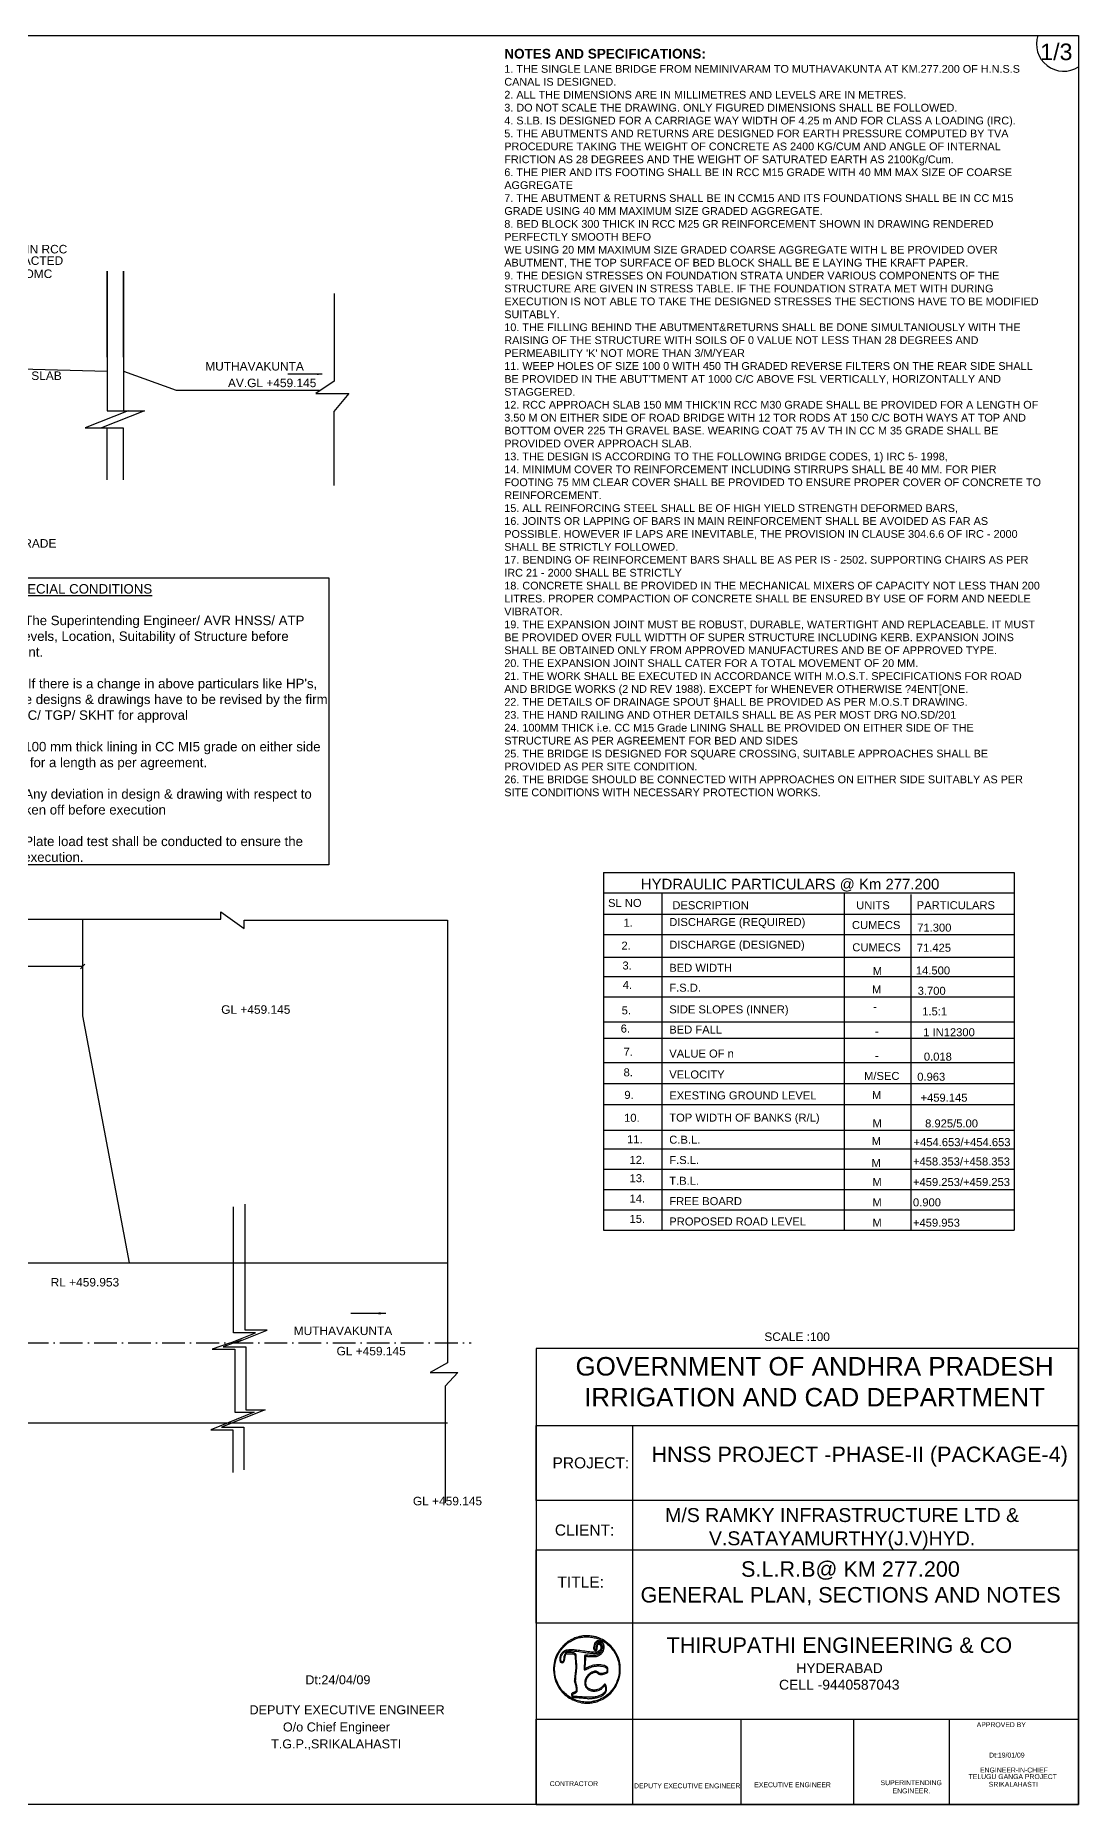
# Model space of a CAD drawing. Header units: millimetres. Extents: x 5124 to 3069731, y 2311 to 45965546.
# Drawn here: x 3047698 to 3069731, y 45928166 to 45965546 of the extents above; entities that cross this region are included whole.
import ezdxf

# ---------------------------------------------------------------- set-up
doc = ezdxf.new("R2010")
doc.units = ezdxf.units.MM
doc.header["$MEASUREMENT"] = 0
doc.linetypes.add('ACAD_ISO10W100', pattern=[18, 12, -3, 0, -3])
for name, color, linetype in [('DIMENSION', 7, 'Continuous'), ('DRAWING', 7, 'Continuous'), ('TEXT', 7, 'Continuous')]:
    doc.layers.add(name, color=color, linetype=linetype)
doc.styles.get("Standard").update_dxf_attribs({"font": 'arial.ttf', "height": 200})
doc.dimstyles.get("Standard").update_dxf_attribs({"dimtxt": 200, "dimasz": 110, "dimexe": 0.18, "dimexo": 0.0625, "dimgap": 0.09, "dimtad": 0, "dimtih": 1, "dimtoh": 1, "dimdec": 0, "dimzin": 0, "dimdsep": 46, "dimtxsty": 'Standard', "dimblk": 'OBLIQUE', "dimcen": 0.09, "dimse1": 1, "dimse2": 1, "dimadec": 0, "dimazin": 0, "dimtfac": 1, "dimtdec": 0, "dimtofl": 0, "dimtmove": 0, "dimatfit": 3, "dimfxl": 1, "dimtolj": 1, "dimtzin": 0, "dimarcsym": 0})

# ---------------------------------------------------------------- blocks, each defined once
blk = doc.blocks.new('_Oblique')
at = {"color": 0, "linetype": 'ByBlock', "lineweight": -2}
blk.add_line((-0.5, -0.5), (0.5, 0.5), dxfattribs=at)
blk = doc.blocks.new('*D83')
at = {"layer": 'Defpoints', "color": 0, "transparency": 16777216}
for p in [(3044511, 45945873), (3044511, 45945680), (3048698, 45945680)]:
    blk.add_point(p, dxfattribs=at)
at = {"layer": 'DIMENSION', "color": 0, "lineweight": -2, "transparency": 16777216}
for p, q in [((3044511, 45945873), (3046305, 45945873)), ((3048698, 45945873), (3046904, 45945873))]:
    blk.add_line(p, q, dxfattribs=at)
at = {"layer": 'DIMENSION', "color": 0, "lineweight": -2, "transparency": 16777216, "xscale": 95, "yscale": 95, "zscale": 95, "rotation": 180}
blk.add_blockref('_Oblique', (3044511, 45945873), dxfattribs=at)
at = {"layer": 'DIMENSION', "color": 0, "lineweight": -2, "transparency": 16777216, "xscale": 95, "yscale": 95, "zscale": 95}
blk.add_blockref('_Oblique', (3048698, 45945873), dxfattribs=at)
at = {"layer": 'DIMENSION', "color": 0, "transparency": 16777216, "insert": (3046604, 45945873), "char_height": 200, "attachment_point": 5}
blk.add_mtext('\\A1;8925', dxfattribs=at)

msp = doc.modelspace()

# ---------------------------------------------------------------- linework, layer by layer
for points in [[(3059229.2, 45931724.8, 0.011371), (3059151.4, 45931706.1, 0.02579), (3059093.8, 45931687.5, 0.027062), (3059040, 45931663.7, 0.013799), (3058975.2, 45931628.4, 0.049276), (3058916.7, 45931586.3, 0.020623), (3058846.6, 45931519, 0.020736), (3058780.8, 45931444.6, 0.039557), (3058735.6, 45931378.9, 0.070595), (3058663.1, 45931199.2, 0.067578), (3058642.1, 45931003.7, 0.067285), (3058673.9, 45930808.9, 0.06891), (3058756.3, 45930631.3, 0.057705), (3058853.1, 45930513.2, 0.054334), (3058976.2, 45930417.7, 0.05355), (3059118.8, 45930349.8, 0.052844), (3059273.2, 45930313.3, 0.040381), (3059360.1, 45930309.3, 0.03202), (3059453.7, 45930318.6, 0.031364), (3059547.5, 45930340.2, 0.03411), (3059635.2, 45930372.9, 0.075635), (3059810.9, 45930487, 0.073326), (3059946.9, 45930649.3, 0.073591), (3060029.8, 45930843.3, 0.077104), (3060051.3, 45931049.9, 0.004861), (3060047.8, 45931107.2, 0.019003), (3060044, 45931142.5, 0.02286), (3060037.8, 45931174.1, 0.009468), (3060026.8, 45931216.2, 0.065489), (3059958.8, 45931374.4, 0.057691), (3059849.8, 45931517.2, 0.058022), (3059711.7, 45931630.6, 0.068022), (3059558.2, 45931702, 0.035725), (3059480.9, 45931720, 0.021943), (3059388, 45931730.5, 0.021989), (3059297.6, 45931732.8, 0.048915)], [(3059521.3, 45931686.8, -0.010053), (3059571.9, 45931672.3, -0.02116), (3059610.5, 45931658.6, -0.022523), (3059646.2, 45931642.3, -0.013074), (3059687.6, 45931619.6, -0.040153), (3059765, 45931565.9, -0.032263), (3059839.1, 45931496.7, -0.031944), (3059904.5, 45931417.7, -0.036921), (3059955.9, 45931334.5, -0.012801), (3059973.3, 45931298.9, -0.018323), (3059986.7, 45931266.4, -0.011926), (3059996, 45931239.3, -0.421559), (3059993.2, 45931234, 0.438354), (3059992.7, 45931233.1, 0.035377), (3059994, 45931230.5, 0.030088), (3059996.2, 45931227, 0.016409), (3059999.3, 45931222.9, -0.136522), (3060014.6, 45931188.9, -0.015322), (3060024.7, 45931103.8, -0.019775), (3060029, 45931012.7, -0.035566), (3060024.4, 45930938, -0.046854), (3059993.1, 45930802.9, -0.049001), (3059937.5, 45930678.1, -0.049074), (3059858.8, 45930566.6, -0.047266), (3059759, 45930471.1, -0.036649), (3059705.2, 45930434.6, -0.020541), (3059635, 45930398, -0.020402), (3059564.4, 45930368.2, -0.050634), (3059510.2, 45930353.9, 0.011096), (3059500.1, 45930352.1, 0.006376), (3059488, 45930349.5, 0.006368), (3059475.9, 45930346.5, 0.010561), (3059465.8, 45930343.7, -0.075797), (3059372.3, 45930330.3, -0.036256), (3059251, 45930340.2, -0.035773), (3059127.7, 45930368.4, -0.053967), (3059026.4, 45930411.8, -0.043816), (3058911.9, 45930490.1, -0.050353), (3058818.5, 45930584.1, -0.04992), (3058745.1, 45930695.5, -0.041857), (3058690.1, 45930825.9, -0.041799), (3058674, 45930894.4, -0.022952), (3058665.2, 45930980, -0.022835), (3058664.3, 45931067.6, -0.036198), (3058672.3, 45931142.2, -0.027029), (3058687.8, 45931207.3, -0.021589), (3058711.3, 45931275.6, -0.021847), (3058740.1, 45931340.5, -0.030803), (3058771.7, 45931395.3, -0.030973), (3058810.3, 45931446.4, -0.014365), (3058866.3, 45931508.1, -0.013732), (3058923.8, 45931564.6, -0.048124), (3058964.9, 45931596.1, -0.015617), (3058997.8, 45931615.2, -0.006514), (3059043.1, 45931638.9, -0.006284), (3059088.1, 45931661, -0.02113), (3059118.3, 45931673.8, -0.047647), (3059208.9, 45931698.3, -0.034153), (3059313.3, 45931708.8, -0.033468), (3059420.9, 45931705.1, -0.039389)], [(3059561.9, 45931623.2, 0.079905), (3059543.3, 45931611.7, 0.042826), (3059524.5, 45931592.3, 0.042991), (3059509.6, 45931570.5, 0.097401), (3059503.3, 45931551.6, -0.017144), (3059501.6, 45931541, -0.007361), (3059498.6, 45931526.9, -0.007273), (3059495, 45931512.1, -0.009527), (3059491.2, 45931498.6, 0.057314), (3059486.5, 45931472.1, 0.105744), (3059489.7, 45931450.6, 0.129803), (3059500.7, 45931435.1, 0.112787), (3059518.4, 45931426.1, 0.089359), (3059539.5, 45931424.6, 0.205539), (3059553.1, 45931432.3, 0.119945), (3059561.4, 45931451.4, 0.023277), (3059566.1, 45931488.8, -0.017196), (3059570.5, 45931527.2, -0.101894), (3059577.4, 45931546.1, -0.209902), (3059588.6, 45931553.9, -0.109281), (3059606, 45931553.4, -0.199104), (3059627.8, 45931537.2, -0.104543), (3059639, 45931504.7, -0.087788), (3059636.9, 45931465, -0.092435), (3059621.2, 45931429.3, -0.140361), (3059585, 45931399.1, -0.085225), (3059530.4, 45931385.4, -0.045138), (3059444.7, 45931386.6, -0.010085), (3059299.4, 45931404.8, 0.001129), (3059158.6, 45931425, 0.010475), (3059097.5, 45931432.3, 0.019654), (3059051.3, 45931435, 0.009807), (3058992.6, 45931435, 0.021045), (3058930.7, 45931431.2, 0.064199), (3058889.9, 45931421.6, 0.07759), (3058857.1, 45931403, 0.04157), (3058823.2, 45931371.2, 0.033858), (3058799.9, 45931341.6, 0.055821), (3058784.9, 45931313.5, 0.056084), (3058776.6, 45931282.8, 0.03454), (3058773.5, 45931245.6, 0.036481), (3058775.8, 45931208.1, 0.103396), (3058784.4, 45931183.4, 0.148662), (3058799.9, 45931169.5, 0.109578), (3058822.6, 45931164.5, 0.120124), (3058844.9, 45931169.9, 0.145), (3058860.4, 45931184.8, 0.076305), (3058871.5, 45931214, 0.015923), (3058881.3, 45931267.9, -0.009484), (3058885.8, 45931294.7, -0.012925), (3058891, 45931318.6, -0.009784), (3058896.1, 45931338.2, -0.12767), (3058899.9, 45931344.6, -0.187867), (3058914.6, 45931351.1, -0.006627), (3058977.5, 45931352.9, -0.01166), (3059038.5, 45931352.5, -0.060862), (3059071.6, 45931347.5, -0.161099), (3059085.4, 45931338.2, -0.110854), (3059093.4, 45931321, -0.037878), (3059098.2, 45931287.4, -0.003666), (3059103, 45931205.2, 0.004284), (3059104.8, 45931175.1, 0.004704), (3059107.1, 45931146.1, 0.004401), (3059109.4, 45931121.3, 0.023561), (3059111.5, 45931107.8, -0.066487), (3059113.1, 45931084.1, -0.007257), (3059108.6, 45931029.3, -0.006419), (3059099.9, 45930949.6, -0.001903), (3059084.6, 45930828.1, 0.0101), (3059080.6, 45930792.1, 0.046767), (3059080.7, 45930771.2, 0.054451), (3059084.7, 45930752.1, 0.016832), (3059094.8, 45930724.6, -0.025497), (3059102.5, 45930702.1, -0.017703), (3059109, 45930676.1, -0.016989), (3059114, 45930648.3, -0.017395), (3059117, 45930620.4), (3059121.4, 45930560.6), (3059092.9, 45930544.6, -0.015536), (3059081.2, 45930538.5, -0.017122), (3059069.5, 45930533.3, -0.016739), (3059059.3, 45930529.6, -0.078777), (3059053.1, 45930528.7, 0.131176), (3059038.3, 45930524.7, 0.136592), (3059027.6, 45930513.9, 0.106124), (3059022.4, 45930496.7, 0.058162), (3059023.1, 45930474.5, 0.016688), (3059025.4, 45930462.2, 0.019181), (3059028.4, 45930450.5, 0.018627), (3059031.7, 45930441, 0.096084), (3059034.7, 45930436.2, 0.155202), (3059039.9, 45930433.3, 0.015688), (3059054.1, 45930430.8, 0.01847), (3059071.6, 45930429, 0.013691), (3059091, 45930428.2, -0.011921), (3059157, 45930425.7, -0.00413), (3059252, 45930419.2, -0.001098), (3059352.7, 45930411.1, -0.118504), (3059365.6, 45930406.9, 0.16291), (3059380.2, 45930403.5, 0.003581), (3059453.8, 45930410.8, 0.008625), (3059524.5, 45930419.6, 0.028406), (3059570.6, 45930428.9, 0.032579), (3059614.1, 45930443.3, 0.025466), (3059659.3, 45930464.3, 0.026004), (3059699.1, 45930488.1, 0.061344), (3059725.2, 45930510.7, 0.068447), (3059748.1, 45930544.4, 0.076262), (3059760, 45930581.8, 0.067476), (3059761, 45930624.7, 0.040065), (3059751.2, 45930675.1, 0.044341), (3059742.1, 45930699.1, 0.167899), (3059730.9, 45930710.4, 0.248042), (3059718.1, 45930710, 0.093969), (3059704.2, 45930698.1, -0.014529), (3059659.7, 45930646.2, -0.059632), (3059628.5, 45930619.1, -0.07471), (3059595.4, 45930603.3, -0.031322), (3059547.2, 45930591.7, -0.011719), (3059516.4, 45930587.1, -0.030157), (3059493.9, 45930585.7, -0.035481), (3059473.7, 45930587, -0.022756), (3059450.5, 45930591.3, -0.041651), (3059414.7, 45930602.9, -0.044873), (3059382.2, 45930620, -0.048687), (3059356, 45930640.8, -0.078972), (3059338.9, 45930663.6, -0.088886), (3059328.4, 45930696.2, -0.038681), (3059325.9, 45930741.9, -0.038538), (3059330.6, 45930788.7, -0.068656), (3059342.5, 45930825.5, -0.047822), (3059364.1, 45930861, -0.035478), (3059394.2, 45930895.8, -0.035754), (3059428.5, 45930925.6, -0.052131), (3059462.8, 45930946.1, -0.030465), (3059499.3, 45930960.5, -0.089851), (3059525.9, 45930964.1, -0.11423), (3059548.3, 45930957.8, -0.067663), (3059570.7, 45930941.3, 0.096235), (3059599.2, 45930922.7, 0.073317), (3059635.5, 45930913.9, 0.064558), (3059677.1, 45930915.4, 0.048869), (3059721.3, 45930927.2, 0.015923), (3059762.2, 45930944.1, 0.109612), (3059779.4, 45930957, 0.141247), (3059787.5, 45930974.6, 0.03256), (3059790.3, 45931007.4, 0.013265), (3059790.1, 45931032.8, 0.061516), (3059787.8, 45931047.4, 0.091027), (3059782.5, 45931058, 0.050414), (3059772.6, 45931068.7, 0.128873), (3059694.8, 45931108.3, 0.05989), (3059581.1, 45931119, 0.055893), (3059456.9, 45931101.9, 0.065288), (3059346.4, 45931057.8, -0.008116), (3059333, 45931050.6, -0.012981), (3059321.4, 45931045, -0.006773), (3059311.5, 45931040.7, -0.304845), (3059309.5, 45931041.1, -0.211798), (3059308.6, 45931043.5, -0.000838), (3059310.1, 45931072.8, -0.003985), (3059312.1, 45931106.3, -0.002472), (3059315, 45931145.5, 0.004385), (3059317.9, 45931186.6, 0.005065), (3059319.9, 45931225.9, 0.004554), (3059320.9, 45931259.1, 0.029433), (3059320.3, 45931275.8), (3059317.6, 45931304.2), (3059351, 45931299.1, 0.022308), (3059369.3, 45931297.1, 0.005402), (3059399.6, 45931295.4, 0.005531), (3059434.5, 45931294.3, 0.005473), (3059469.5, 45931294, 0.006594), (3059519, 45931294.7, 0.031106), (3059547.3, 45931297.3, 0.045299), (3059569.8, 45931302.8, 0.025886), (3059595.7, 45931313.3, 0.074598), (3059644.1, 45931345.4, 0.070434), (3059682.1, 45931390.9, 0.07263), (3059705, 45931443.7, 0.089071), (3059709.7, 45931497.2, 0.01957), (3059704.7, 45931535.8, 0.056074), (3059697.2, 45931561.8, 0.065261), (3059684.9, 45931583.2, 0.034277), (3059664.6, 45931606.3, 0.027009), (3059650.5, 45931618.7, 0.068734), (3059638.9, 45931625.6, 0.07176), (3059626, 45931629, 0.031521), (3059608.5, 45931629.8, 0.016443), (3059595.2, 45931629.2, 0.015199), (3059581.7, 45931627.7, 0.015395), (3059569.7, 45931625.6, 0.04795)], [(3059640.7, 45931598.9, -0.056619), (3059661.4, 45931577.7, -0.070112), (3059675.2, 45931553.7, -0.063176), (3059682.7, 45931525, -0.036102), (3059684.7, 45931489.1, -0.026103), (3059682.3, 45931452.4, -0.05922), (3059675.7, 45931425.4, -0.061276), (3059663.2, 45931401.2, -0.029698), (3059641.8, 45931373.7, -0.094532), (3059600.1, 45931341.1, -0.069609), (3059544.5, 45931321.8, -0.05177), (3059471.1, 45931315, -0.023109), (3059374, 45931320.5, 0.014899), (3059325.6, 45931324.1, 0.124815), (3059304.3, 45931319.7, 0.252886), (3059295.3, 45931307.1, 0.073732), (3059295.8, 45931282.5, -0.042717), (3059297.2, 45931265.6, -0.005288), (3059296.7, 45931228.8, -0.006212), (3059295.1, 45931185.1, -0.005103), (3059292.3, 45931138.4, 0.004606), (3059289.2, 45931088, 0.010714), (3059288.1, 45931050.1, 0.007341), (3059288.3, 45931021.4, 0.193504), (3059291.2, 45931014.5, 0.272952), (3059297.5, 45931012.9, 0.017404), (3059316.3, 45931019, 0.018882), (3059341.5, 45931029.3, 0.007944), (3059374.7, 45931045, -0.00991), (3059419.4, 45931065.9, -0.029968), (3059450.9, 45931077.7, -0.03192), (3059482.6, 45931085.2, -0.012489), (3059527, 45931091.7, -0.031624), (3059602.2, 45931096, -0.042774), (3059670.1, 45931089.8, -0.049658), (3059725.5, 45931074.1, -0.102801), (3059763, 45931049.5, -0.146745), (3059770.3, 45931036, -0.055372), (3059772.3, 45931014.4, -0.054274), (3059769.4, 45930991.8, -0.094139), (3059761.6, 45930974.6, -0.119575), (3059745.2, 45930960.2, -0.039208), (3059715.4, 45930947.4, -0.03788), (3059680.1, 45930938.3, -0.043914), (3059645.6, 45930935.3, -0.027336), (3059625.5, 45930936.4, -0.068469), (3059611.3, 45930940, -0.065144), (3059598.1, 45930947.4, -0.022939), (3059581.4, 45930961.2, 0.07041), (3059553, 45930980.3, 0.111511), (3059524.6, 45930987, 0.08847), (3059491.3, 45930981.4, 0.032101), (3059447.3, 45930962.4, 0.049567), (3059409.9, 45930938.4, 0.035227), (3059373.1, 45930904.7, 0.034846), (3059340.8, 45930865.7, 0.044392), (3059317.2, 45930825.5, 0.072348), (3059308.1, 45930796, 0.020236), (3059302.6, 45930748, 0.012952), (3059300.4, 45930699.8, 0.265664), (3059307.1, 45930687.5, -0.115377), (3059309.8, 45930684.7, -0.049412), (3059312.1, 45930680.1, -0.04534), (3059313.7, 45930674.3, -0.044785), (3059314.2, 45930668.4, 0.179828), (3059321.7, 45930648.3, 0.032309), (3059350.1, 45930619.4, 0.035345), (3059384.6, 45930592.7, 0.067561), (3059416, 45930577.4, 0.028537), (3059452.4, 45930567.6, 0.039847), (3059485.8, 45930563.4, 0.038236), (3059520.5, 45930564.5, 0.023572), (3059560.8, 45930570.8, 0.033201), (3059602.3, 45930582.2, 0.052304), (3059635.8, 45930597.9, 0.054197), (3059664.4, 45930619.8, 0.038969), (3059691.3, 45930649.7, -0.007998), (3059701.6, 45930662.6, -0.011914), (3059711, 45930673.5, -0.007046), (3059719.2, 45930682.3, -0.189724), (3059722, 45930683.6, -0.31512), (3059724.3, 45930682.2, -0.012989), (3059728, 45930672.9, -0.018519), (3059732, 45930660.9, -0.0116), (3059735.7, 45930646.7, -0.076654), (3059740.2, 45930593.1, -0.116551), (3059726.3, 45930548.7, -0.101292), (3059692.1, 45930511, -0.047771), (3059635.4, 45930477.2, -0.047916), (3059561.9, 45930450.8, -0.038807), (3059479.3, 45930436.4, -0.030246), (3059377.7, 45930432.9, -0.013533), (3059244, 45930440, 0.003397), (3059201, 45930443.2, 0.003258), (3059157.3, 45930445.8, 0.003226), (3059118.8, 45930447.7, 0.011736), (3059094.3, 45930448.1), (3059048.1, 45930447.8), (3059048.1, 45930469.7), (3059048.1, 45930486.9), (3059048.1, 45930497.2, -0.255878), (3059049.5, 45930499.9, -0.021331), (3059056.6, 45930504, -0.024284), (3059065.9, 45930508.3, -0.016153), (3059077, 45930512.4, 0.029102), (3059089.5, 45930517.4, 0.019825), (3059103, 45930524.4, 0.020023), (3059115.6, 45930532.3, 0.037497), (3059125, 45930539.7, 0.047773), (3059135.8, 45930551.9, 0.109676), (3059140.8, 45930563.1, 0.059805), (3059142, 45930579.2, 0.007063), (3059139.9, 45930615.1, 0.017193), (3059137.2, 45930640.4, 0.01193), (3059132.5, 45930668.8, 0.012048), (3059126.7, 45930695.9, 0.024163), (3059120.5, 45930716.9, -0.021994), (3059112.7, 45930743.2, -0.038871), (3059108.9, 45930765.6, -0.030789), (3059108.2, 45930791.6, -0.009072), (3059110.2, 45930831.5, -0.001709), (3059112.3, 45930860.1, -0.001884), (3059114.6, 45930887.8, -0.001751), (3059116.7, 45930911.5, -0.009616), (3059118.1, 45930924.2, 0.002783), (3059129.7, 45931017.1, 0.015642), (3059134, 45931067, 0.027419), (3059134.1, 45931103.3, 0.025052), (3059130.2, 45931140.6, -0.013359), (3059127, 45931165.1, -0.007032), (3059124.4, 45931195.8, -0.006991), (3059122.5, 45931227.3, -0.010691), (3059121.9, 45931254.6, 0.009817), (3059120.8, 45931304.2, 0.054013), (3059116.9, 45931330.6, 0.099692), (3059108.6, 45931347.6, 0.084336), (3059093.9, 45931361.2, 0.111049), (3059067.6, 45931371.1, 0.01671), (3059011.1, 45931377, 0.019303), (3058953.3, 45931378.8, 0.061247), (3058915, 45931373.9, 0.116126), (3058893, 45931362.4, 0.097571), (3058876.7, 45931341.5, 0.067516), (3058865.6, 45931309.3, 0.026486), (3058858.7, 45931262.6, -0.029178), (3058852.5, 45931222, -0.08956), (3058842, 45931196.3, -0.186289), (3058828, 45931186, -0.209405), (3058811.5, 45931188.4, -0.132851), (3058799, 45931201.8, -0.091992), (3058792.9, 45931221.6, -0.064225), (3058793.2, 45931248.8, -0.027894), (3058800.2, 45931284.3, -0.043994), (3058812.2, 45931318.5, -0.055217), (3058829.4, 45931347.3, -0.053692), (3058852.9, 45931372.3, -0.038475), (3058883.9, 45931395, -0.115688), (3058932.6, 45931411.4, -0.031518), (3059014.4, 45931414, -0.022483), (3059131.1, 45931405, -0.007666), (3059299.4, 45931381.8, 0.006179), (3059351, 45931374.6, 0.0054), (3059405.2, 45931368.2, 0.005436), (3059454.2, 45931363.5, 0.016056), (3059488, 45931361.8, 0.009603), (3059525.8, 45931361.8, 0.036421), (3059549.4, 45931363.9, 0.048057), (3059568.9, 45931369.1, 0.026799), (3059591.5, 45931378.9, 0.051449), (3059623.1, 45931399, 0.079901), (3059644.9, 45931422.8, 0.083725), (3059657.5, 45931451.3, 0.062275), (3059661.7, 45931485.5, 0.027547), (3059660.8, 45931502.7, 0.025908), (3059657.9, 45931520, 0.027051), (3059653.6, 45931536, 0.042534), (3059647.9, 45931549.1, 0.029286), (3059639, 45931563.7, 0.113768), (3059631.2, 45931570.7, 0.10469), (3059620.7, 45931574, 0.022841), (3059601.7, 45931574.8, 0.022154), (3059582.6, 45931574, 0.107946), (3059572.4, 45931570.8, 0.118554), (3059564.9, 45931563.7, 0.029201), (3059556.4, 45931549, 0.04357), (3059551.3, 45931536.1, 0.022936), (3059547.2, 45931519.4, 0.022268), (3059544.4, 45931501.3, 0.027017), (3059543.4, 45931484.3, -0.013965), (3059542.9, 45931465.9, -0.050225), (3059541.1, 45931454.3, -0.097184), (3059537.9, 45931447.8, -0.23583), (3059533.2, 45931445.4, -0.162421), (3059520.3, 45931449.8, -0.180712), (3059513.3, 45931460.8, -0.084641), (3059512.4, 45931481.3, -0.019045), (3059518.1, 45931515.8, -0.042593), (3059530.4, 45931557.4, -0.090406), (3059548, 45931585.8, -0.113659), (3059571.5, 45931602.3, -0.096515), (3059601.3, 45931608.1, -0.029399), (3059612.9, 45931607.4, -0.028215), (3059624.4, 45931605.4, -0.029397), (3059634.4, 45931602.4, -0.08398)]]:
    msp.add_lwpolyline(points, format="xyb", close=True)
at = {"layer": 'DIMENSION'}
msp.add_arc((3069418.7, 45965369), 580, 162.24498, 302.56014, dxfattribs=at)
at = {"layer": 'DRAWING'}
msp.add_lwpolyline([(3003923.2, 45965545.9), (3069730.8, 45965545.9), (3069730.8, 45928165.9), (3003923.2, 45928165.9)], close=True, dxfattribs=at)
for points in [[(3049213.6, 45958746), (3049213.6, 45960565.7), (3049213.6, 45957610.9), (3049657.8, 45957610.9), (3048752.1, 45957255.2), (3049206.5, 45957255.2), (3049206.5, 45956153.2)], [(3049557.8, 45958746), (3049557.8, 45960565.7), (3049557.8, 45957610.9), (3050002.1, 45957610.9), (3049096.4, 45957255.2), (3049550.8, 45957255.2), (3049550.8, 45956153.2)], [(3054004.8, 45960089.5), (3054004.8, 45958241.3), (3053620.4, 45957977), (3054315.5, 45957977), (3054000.3, 45957602.6), (3054000.3, 45956038.9)], [(3045856.7, 45958500.9), (3047383.4, 45958500.9), (3049213.6, 45958453.2)], [(3049557.8, 45958453.2), (3050671.6, 45958047), (3053688.8, 45958047)], [(3030933.8, 45946906.4), (3040580.5, 45946906.4), (3040580.5, 45947088), (3041084.2, 45946701.4), (3041084.2, 45946874.1), (3051616.7, 45946874.1), (3051616.7, 45947026.8), (3052110.2, 45946679.2), (3052110.2, 45946855.6), (3056400, 45946855.6), (3056400, 45937501.7), (3056037.5, 45937292.8), (3056619.2, 45937292.8), (3056353.7, 45937005.6), (3056353.7, 45934542.9)], [(3049688.2, 45939614.9), (3048697.8, 45944829.7), (3048697.8, 45946874.1)], [(3051820.6, 45937925.2), (3052347, 45938134.3), (3051879.7, 45938134.3), (3051879.7, 45940796.1)], [(3051922.4, 45937925.2), (3052593.1, 45938191.7), (3052125.8, 45938191.7), (3052125.8, 45940853.4)], [(3030933.8, 45939614.9), (3056400, 45939614.9)], [(3051820.6, 45937925.2), (3051434.1, 45937785.1), (3051913.3, 45937785.1), (3051913.3, 45936454.6), (3052319.3, 45936454.6), (3051401.1, 45936083.3), (3051870.1, 45936083.3), (3051870.1, 45935182.8)], [(3052051.2, 45937979.7), (3051664.7, 45937839.6), (3052143.8, 45937839.6), (3052143.8, 45936509.1), (3052549.9, 45936509.1), (3051631.6, 45936137.8), (3052100.7, 45936137.8), (3052100.7, 45935237.4)], [(3030933.8, 45936235.5), (3056400, 45936235.5)]]:
    msp.add_lwpolyline(points, dxfattribs=at)
at = {"layer": 'DRAWING', "linetype": 'ACAD_ISO10W100', "ltscale": 40}
msp.add_lwpolyline([(3030933.8, 45937925.2), (3056903, 45937925.2)], dxfattribs=at)
at = {"layer": 'TEXT'}
for points in [[(3043149.7, 45954087.8), (3053896, 45954087.8), (3053896, 45948022.4), (3043149.7, 45948022.4)], [(3069730.8, 45937799.2), (3058277.3, 45937799.2), (3058277.3, 45928165.9), (3069730.8, 45928165.9)], [(3058277.3, 45936176.4), (3069730.8, 45936176.4), (3069730.8, 45934588.3), (3058277.3, 45934588.3)], [(3058277.3, 45933551.3), (3069730.8, 45933551.3), (3069730.8, 45932001.5), (3058277.3, 45932001.5)], [(3058277.3, 45929973.4), (3069730.8, 45929973.4), (3069730.8, 45928165.9), (3058277.3, 45928165.9)]]:
    msp.add_lwpolyline(points, close=True, dxfattribs=at)
at = {"layer": 'TEXT', "ltscale": 0.02}
for points in [[(3059698.8, 45947856.6), (3068367, 45947856.6)], [(3059698.8, 45947431.4), (3068367, 45947431.4)], [(3060930.5, 45947431.4), (3060930.5, 45940304.3)], [(3064781.2, 45947431.4), (3064781.2, 45940304.3)], [(3066186.6, 45947396.8), (3066186.6, 45940304.3)], [(3059698.8, 45946977.2), (3068367, 45946977.2)], [(3059698.8, 45946547.6), (3068367, 45946547.6)], [(3059698.8, 45946068.8), (3068367, 45946068.8)], [(3059698.8, 45945663.7), (3068367, 45945663.7)], [(3059698.8, 45945234.1), (3068367, 45945234.1)], [(3059698.8, 45944701.7), (3068367, 45944701.7)], [(3059698.8, 45944358), (3068367, 45944358)], [(3059698.8, 45943842.4), (3068367, 45943842.4)], [(3059698.8, 45943400.4), (3068367, 45943400.4)], [(3059698.8, 45942958.5), (3068367, 45942958.5)], [(3059698.8, 45942415.7), (3068367, 45942415.7)], [(3059698.8, 45942022.9), (3068367, 45942022.9)], [(3059698.8, 45941593.2), (3068367, 45941593.2)], [(3059698.8, 45941163.6), (3068367, 45941163.6)], [(3059698.8, 45940734), (3068367, 45940734)], [(3059698.8, 45940304.3), (3068367, 45940304.3)]]:
    msp.add_lwpolyline(points, dxfattribs=at)
at = {"layer": 'TEXT'}
for points in [[(3059698.8, 45947856.6), (3059698.8, 45940304.3)], [(3068367, 45947856.6), (3068367, 45940304.3)], [(3060311.1, 45936176.4), (3060311.1, 45928165.9)], [(3062599.7, 45929973.4), (3062599.7, 45928165.9)], [(3064976.1, 45929973.4), (3064976.1, 45928165.9)], [(3066993.7, 45929973.4), (3066993.7, 45928165.9)]]:
    msp.add_lwpolyline(points, dxfattribs=at)

# ---------------------------------------------------------------- texts
at = {"layer": 'Defpoints', "attachment_point": 1}
for s, insert, char_height, width in [('CUMECS', (3064943.6, 45946833.9), 169.08, 1049.458), ('M \\P', (3065367.8, 45945473.4), 169.08, 169.662), ('M', (3065367.3, 45943240.8), 169.1, 169.662), ('M \\P', (3065356.3, 45941808.5), 169.08, 169.662)]:
    msp.add_mtext(s, dxfattribs=dict(at, insert=insert, char_height=char_height, width=width))
at = {"layer": 'TEXT'}
for s, height, p in [('1/3', 350, (3068921.2, 45965022.9)), ('150 THICK APPROACH SLAB IN RCC', 180, (3043998.3, 45960939.4)), ('M30 OVER 225 THICK COMPACTED', 180, (3044023.7, 45960696.8)), ('GRAVEL BASE AT OMC', 180, (3045246.4, 45960419.1)), ('APPROACH SLAB', 180, (3046130, 45958265.1)), ('MUTHAVAKUNTA', 180, (3051285.8, 45958465.2)), ('AV.GL +459.145', 180, (3051765, 45958113.6)), ('C.C. M15 GRADE', 180, (3046115, 45954723)), (' GL +459.145', 180, (3051552.2, 45944874)), ('RL +459.953', 180, (3048020, 45939113.1)), ('MUTHAVAKUNTA', 180, (3053153.1, 45938086.4)), ('SCALE :100', 180, (3063093.9, 45937960.7)), (' GL +459.145', 180, (3053988.6, 45937657.2)), (' GL +459.145', 180, (3055601.3, 45934488.7)), ('Dt:24/04/09', 190.318, (3053399.1, 45930708.2)), ('O/o Chief Engineer', 190.318, (3052925.6, 45929711.1)), ('T.G.P.,SRIKALAHASTI', 190.318, (3052676.1, 45929353.8)), ('APPROVED BY', 103.671, (3067578.8, 45929802.3)), ('Dt:19/01/09', 103.671, (3067841.4, 45929159.9)), ('TELUGU GANGA PROJECT', 103.671, (3067406.5, 45928705.7)), ('CONTRACTOR', 103.67, (3058560.2, 45928556.8)), ('SRIKALAHASTI', 103.671, (3067832.9, 45928543))]:
    msp.add_text(s, height=height, dxfattribs=at).set_placement(p)
at = {"layer": 'TEXT', "attachment_point": 1}
for s, insert, char_height, width in [("{\\fArial|b1|i0|c0|p34;\\H1.25x;NOTES AND SPECIFICATIONS:\\P}1. THE SINGLE LANE BRIDGE FROM NEMINIVARAM TO MUTHAVAKUNTA AT KM.277.200 OF H.N.S.S CANAL IS DESIGNED. \\P2. ALL THE DIMENSIONS ARE IN MILLIMETRES AND LEVELS ARE IN METRES. \\P3. DO NOT SCALE THE DRAWING. ONLY FIGURED DIMENSIONS SHALL BE FOLLOWED. \\P4. S.LB. IS DESIGNED FOR A CARRIAGE WAY WIDTH OF 4.25 m AND FOR CLASS A LOADING (IRC). \\P5. THE ABUTMENTS AND RETURNS ARE DESIGNED FOR EARTH PRESSURE COMPUTED BY TVA PROCEDURE TAKING THE WEIGHT OF CONCRETE AS 2400 KG/CUM AND ANGLE OF INTERNAL FRICTION AS 28 DEGREES AND THE WEIGHT OF SATURATED EARTH AS 2100Kg/Cum. \\P6. THE PIER AND ITS FOOTING SHALL BE IN RCC M15 GRADE WITH 40 MM MAX SIZE OF COARSE AGGREGATE \\P7. THE ABUTMENT & RETURNS SHALL BE IN CCM15 AND ITS FOUNDATIONS SHALL BE IN CC M15 GRADE USING 40 MM MAXIMUM SIZE GRADED AGGREGATE. \\P8. BED BLOCK 300 THICK IN RCC M25 GR REINFORCEMENT SHOWN IN DRAWING RENDERED PERFECTLY SMOOTH BEFO \\PWE USING 20 MM MAXIMUM SIZE GRADED COARSE AGGREGATE WITH L BE PROVIDED OVER ABUTMENT, THE TOP SURFACE OF BED BLOCK SHALL BE E LAYING THE KRAFT PAPER. \\P9. THE DESIGN STRESSES ON FOUNDATION STRATA UNDER VARIOUS COMPONENTS OF THE STRUCTURE ARE GIVEN IN STRESS TABLE. IF THE FOUNDATION STRATA MET WITH DURING EXECUTION IS NOT ABLE TO TAKE THE DESIGNED STRESSES THE SECTIONS HAVE TO BE MODIFIED SUITABLY. \\P10. THE FILLING BEHIND THE ABUTMENT&RETURNS SHALL BE DONE SIMULTANIOUSLY WITH THE RAISING OF THE STRUCTURE WITH SOILS OF 0 VALUE NOT LESS THAN 28 DEGREES AND PERMEABILITY 'K' NOT MORE THAN 3/M/YEAR \\P11. WEEP HOLES OF SIZE 100 0 WITH 450 TH GRADED REVERSE FILTERS ON THE REAR SIDE SHALL BE PROVIDED IN THE ABUT'TMENT AT 1000 C/C ABOVE FSL VERTICALLY, HORIZONTALLY AND STAGGERED. \\P12. RCC APPROACH SLAB 150 MM THICK'IN RCC M30 GRADE SHALL BE PROVIDED FOR A LENGTH OF 3.50 M ON EITHER SIDE OF ROAD BRIDGE WITH 12 TOR RODS AT 150 C/C BOTH WAYS AT TOP AND BOTTOM OVER 225 TH GRAVEL BASE. WEARING COAT 75 AV TH IN CC M 35 GRADE SHALL BE PROVIDED OVER APPROACH SLAB. \\P13. THE DESIGN IS ACCORDING TO THE FOLLOWING BRIDGE CODES, 1) IRC 5- 1998, \\P14. MINIMUM COVER TO REINFORCEMENT INCLUDING STIRRUPS SHALL BE 40 MM. FOR PIER FOOTING 75 MM CLEAR COVER SHALL BE PROVIDED TO ENSURE PROPER COVER OF CONCRETE TO REINFORCEMENT. \\P15. ALL REINFORCING STEEL SHALL BE OF HIGH YIELD STRENGTH DEFORMED BARS, \\P16. JOINTS OR LAPPING OF BARS IN MAIN REINFORCEMENT SHALL BE AVOIDED AS FAR AS POSSIBLE. HOWEVER IF LAPS ARE INEVITABLE, THE PROVISION IN CLAUSE 304.6.6 OF IRC - 2000 SHALL BE STRICTLY FOLLOWED. \\P17. BENDING OF REINFORCEMENT BARS SHALL BE AS PER IS - 2502. SUPPORTING CHAIRS AS PER IRC 21 - 2000 SHALL BE STRICTLY \\P18. CONCRETE SHALL BE PROVIDED IN THE MECHANICAL MIXERS OF CAPACITY NOT LESS THAN 200 LITRES. PROPER COMPACTION OF CONCRETE SHALL BE ENSURED BY USE OF FORM AND NEEDLE VIBRATOR. \\P19. THE EXPANSION JOINT MUST BE ROBUST, DURABLE, WATERTIGHT AND REPLACEABLE. IT MUST BE PROVIDED OVER FULL WIDTTH OF SUPER STRUCTURE INCLUDING KERB. EXPANSION JOINS SHALL BE OBTAINED ONLY FROM APPROVED MANUFACTURES AND BE OF APPROVED TYPE. \\P20. THE EXPANSION JOINT SHALL CATER FOR A TOTAL MOVEMENT OF 20 MM. \\P21. THE WORK SHALL BE EXECUTED IN ACCORDANCE WITH M.O.S.T. SPECIFICATIONS FOR ROAD AND BRIDGE WORKS (2 ND REV 1988). EXCEPT for WHENEVER OTHERWISE ?4ENT[ONE.\\P22. THE DETAILS OF DRAINAGE SPOUT §HALL BE PROVIDED AS PER M.O.S.T DRAWING. \\P23. THE HAND RAILING AND OTHER DETAILS SHALL BE AS PER MOST DRG NO.SD/201 \\P24. 100MM THICK i.e. CC M15 Grade LINING SHALL BE PROVIDED ON EITHER SIDE OF THE STRUCTURE AS PER AGREEMENT FOR BED AND SIDES \\P25. THE BRIDGE IS DESIGNED FOR SQUARE CROSSING, SUITABLE APPROACHES SHALL BE PROVIDED AS PER SITE CONDITION. \\P26. THE BRIDGE SHOULD BE CONNECTED WITH APPROACHES ON EITHER SIDE SUITABLY AS PER SITE CONDITIONS WITH NECESSARY PROTECTION WORKS. ", (3057601.2, 45965261.3), 163.7335, 11305.142), ("\\pi3702.2;{\\LSPECIAL CONDITIONS  \\P\\pi5194.6;\\P\\pi0;}1. The Superintending Engineer/ AVR HNSS/ ATP has to ensure SBC, HPs, TPs, Levels, Location, Suitability of Structure before execution as per tender agreement.\\P\\P 2. If there is a change in above particulars like HP's, suitability of stress on the soil, the designs & drawings have to be revised by the firm and resubmit the same of the ENC/ TGP/ SKHT for approval \\P\\P3. 100 mm thick lining in CC MI5 grade on either side of the structure shall be provided for a length as per agreement. \\P\\P4. Any deviation in design & drawing with respect to agreement conditions shall be taken off before execution \\P\\P5. Plate load test shall be conducted to ensure the SBC of foundation strata before execution. ", (3043450.3, 45953952.3), 200, 10389.22), ('\\PHYDRAULIC PARTICULARS @ Km 277.200', (3060485.2, 45948103), 225.439, 9587.73), (' SL NO', (3059727.3, 45947300.9), 169.08, 1246.691), (' DESCRIPTION ', (3061085.3, 45947253.1), 169.08, 2881.579), ('UNITS', (3065033.8, 45947253.1), 169.08, 1122.152), ('PARTICULARS', (3066311.4, 45947253.1), 169.08, 2687.742), ('1.', (3060119, 45946883.3), 169.08, 249.601), ('DISCHARGE (REQUIRED)', (3061085.3, 45946897.3), 169.08, 4714.53), ('71.300 ', (3066322, 45946779.4), 169.08, 930.583), ('2.', (3060075.7, 45946399.2), 169.08, 249.601), ('DISCHARGE (DESIGNED)', (3061085.3, 45946418.6), 169.08, 4692.95), ('  \\PCUMECS \\P ', (3064950.4, 45946645.4), 169.08, 1054.794), ('\\P71.425', (3066313.9, 45946636.2), 169.08, 1151.34), ('3.', (3060096.8, 45945979), 169.08, 249.601), ('BED WIDTH', (3061085.3, 45945930.5), 169.08, 2134.305), ('M ', (3065383.3, 45945863.2), 169.08, 198.828), ('14.500', (3066294, 45945874.5), 169.08, 615.829), ('4.', (3060103, 45945570.2), 169.08, 249.601), ('F.S.D.', (3061085.3, 45945510), 169.08, 1042.135), ('3.700 ', (3066331.9, 45945444.9), 169.08, 773.206), ('5.', (3060080.4, 45945030.5), 169.08, 249.601), ('SIDE SLOPES (INNER)', (3061085.3, 45945051.4), 169.08, 17183.654), ('-', (3065394, 45945113), 169.1, 198.828), ('1.5:1', (3066427.7, 45945009.6), 169.08, 1239.041), ('6.', (3060059.7, 45944646.8), 169.08, 249.601), ('BED FALL', (3061085.3, 45944624.8), 169.08, 1805.069), ('-', (3065430.3, 45944589.4), 169.1, 198.828), ('1 IN12300', (3066449, 45944568.8), 169.08, 1182.746), ('7.', (3060120.2, 45944156.6), 169.08, 249.601), ('VALUE OF n', (3061085.3, 45944118.3), 169.08, 2231.892), ('-', (3065430.3, 45944073.8), 169.1, 198.828), (' 0.018 \\P', (3066397, 45944053.2), 169.08, 774.312), ('8.', (3060120.2, 45943721.6), 169.08, 249.601), ('VELOCITY', (3061085.3, 45943676.4), 169.08, 1929.583), ('M/SEC', (3065199.8, 45943645.7), 169.08, 733.413), ('0.963', (3066323, 45943628.9), 169.08, 773.897), ('9.', (3060136.4, 45943245.3), 169.08, 249.601), ('EXESTING GROUND LEVEL', (3061085.3, 45943234.4), 169.08, 4437.375), ('+459.145', (3066392.1, 45943186.8), 169.08, 773.206), ('10.', (3060131.1, 45942761.9), 169.08, 249.601), ('TOP WIDTH OF BANKS (R/L)', (3061085.3, 45942765.5), 169.08, 5235.12), (' \\PM ', (3065377.7, 45942929.3), 169.08, 198.828), (' 8.925/5.00 ', (3066423.8, 45942642.7), 169.08, 1402.576), ('11.', (3060193.9, 45942309.1), 169.08, 249.601), ('C.B.L.', (3061085.3, 45942298.8), 169.08, 1033.35), ('M ', (3065360.6, 45942268.6), 169.08, 198.828), ('+454.653/+454.653', (3066244.2, 45942247), 169.08, 1253.904), ('12.', (3060246.2, 45941871.9), 169.08, 249.601), ('F.S.L.', (3061085.3, 45941869.2), 169.08, 977.205), ('\\P+458.353/+458.353', (3066232.4, 45942120.2), 169.08, 1253.904), ('13.', (3060247, 45941485.7), 169.08, 249.601), ('T.B.L.', (3061085.3, 45941430.2), 169.08, 1000.121), ('M ', (3065375.4, 45941407.5), 169.08, 340.086), ('+459.253/+459.253', (3066232.4, 45941404.3), 169.08, 1253.904), ('14.', (3060247, 45941056.1), 169.08, 249.601), ('FREE BOARD', (3061085.3, 45941000.6), 169.08, 2565.018), ('M ', (3065375.4, 45940977.9), 169.08, 340.086), ('0.900', (3066232.4, 45940974.7), 169.08, 1253.904), ('15.', (3060247, 45940626.4), 169.08, 249.601), ('PROPOSED ROAD LEVEL', (3061085.3, 45940571), 169.08, 3308.131), ('M ', (3065375.4, 45940548.3), 169.08, 340.086), ('+459.953', (3066232.4, 45940545.1), 169.08, 1253.904), ('PROJECT:', (3058619.2, 45935503.9), 234.63, 2189.156), ('\\pi16.742;M/S RAMKY INFRASTRUCTURE LTD &\\P\\pi941.36;V.SATAYAMURTHY(J.V)HYD.', (3060982.2, 45934430.8), 294.544, 7469.205), ('CLIENT:', (3058668.9, 45934083.9), 234.63, 2189.156), ('\\pi2779;S.L.R.B@ KM 277.200\\P\\pi656.47;GENERAL PLAN, SECTIONS AND NOTES', (3059822.6, 45933307), 326.582, 10137.999), ('TITLE:', (3058722.9, 45932984.3), 234.63, 1272.295), ('\\pi1434.4;THIRUPATHI ENGINEERING & CO\\P\\pi4175.6;{\\H0.64302x;HYDERABAD\\P\\pi3810.7;CELL -9440587043}', (3059593.4, 45931698.4), 326.582, 10137.999), ('DEPUTY EXECUTIVE ENGINEER  ', (3052219.8, 45930263.7), 190.318, 5345.207), ('ENGINEER-IN-CHIEF  ', (3067648.7, 45928948.4), 103.671, 2911.669), ('DEPUTY EXECUTIVE ENGINEER  ', (3060341.4, 45928614.4), 103.671, 2911.669), ('  EXECUTIVE ENGINEER  ', (3062799.9, 45928636.8), 103.671, 2911.669), ('\\pi273.09;SUPERINTENDING \\P\\pi526.75;ENGINEER.', (3065274.7, 45928680.6), 103.671, 1826.151)]:
    msp.add_mtext(s, dxfattribs=dict(at, insert=insert, char_height=char_height, width=width))
at = {"layer": 'TEXT', "color": 7, "width": 11176.452, "attachment_point": 5}
for s, insert, char_height in [('GOVERNMENT OF ANDHRA PRADESH\\PIRRIGATION AND CAD DEPARTMENT', (3064154.3, 45937097.3), 391.898), ('HNSS PROJECT -PHASE-II (PACKAGE-4)', (3065106.6, 45935517.2), 326.582)]:
    msp.add_mtext(s, dxfattribs=dict(at, insert=insert, char_height=char_height))

# ---------------------------------------------------------------- dimensions: what is measured, and where the dimension line sits
at = {"layer": 'DIMENSION'}
dim = msp.add_linear_dim(base=(3044510.6, 45945873.1), p1=(3048697.8, 45945679.9), p2=(3044510.6, 45945679.9), angle=180, text='8925', dimstyle='Standard', override={"dimasz": 95, "dimarcsym": 1}, dxfattribs=at)
dim.commit()
dim.dimension.update_dxf_attribs({"geometry": '*D83', "text_midpoint": (3046604.2, 45945873.1)})

# ---------------------------------------------------------------- leaders
at = {"layer": 'DIMENSION', "path_type": 1}
msp.add_leader([(3055100.5, 45938545.3), (3054357.7, 45938545.3)], dimstyle='Standard', override={"dimasz": 150, "dimgap": 0.09, "dimtad": 0, "dimarcsym": 1}, dxfattribs=at)
at = {"layer": 'DRAWING', "path_type": 1}
msp.add_leader([(3053757.6, 45958386.2), (3053027.6, 45958386.2)], dimstyle='Standard', override={"dimgap": 0.09, "dimtad": 0}, dxfattribs=at)

doc.saveas('drawing.dxf')
